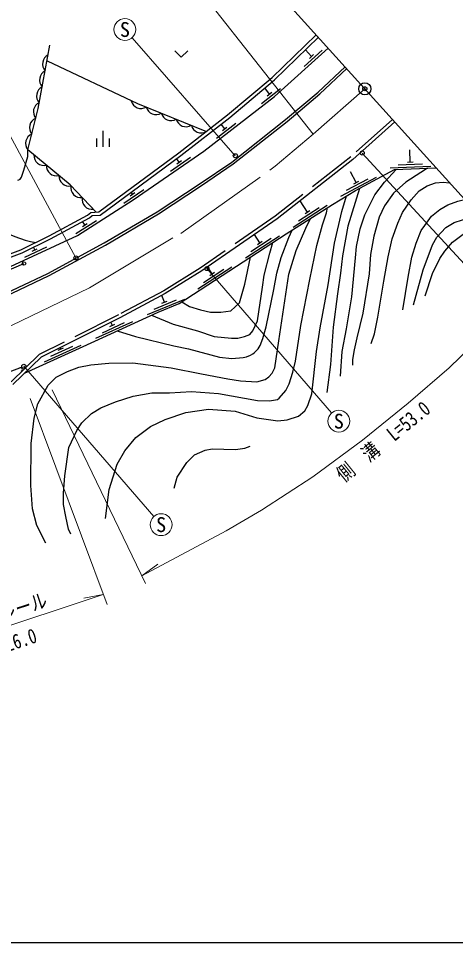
# Model space of a CAD drawing. Units: millimetres at full size, sheet at 1:1000; details may follow other scales. Extents: x 40000 to 680000, y 20000 to 380000.
# Drawn here: x 310132 to 364057, y 205000 to 318999 of the extents above; entities that cross this region are included whole.
import ezdxf
from ezdxf.enums import TextEntityAlignment as Align

# ---------------------------------------------------------------- set-up
doc = ezdxf.new("R2010")
doc.units = ezdxf.units.MM
doc.header["$LTSCALE"] = 1000
doc.header["$PDMODE"] = 32
doc.header["$PDSIZE"] = 500
doc.linetypes.add('CHAIN', pattern=[18.5, 12, -1.5, 3.5, -1.5])
doc.linetypes.add('DASHED', pattern=[7.5, 6, -1.5])
for name, color, linetype, lineweight in [('M-BGD', 7, 'Continuous', 25), ('M-BMK', 2, 'CHAIN', 13), ('M-BMK-OTRS', 5, 'Continuous', 25), ('M-BMK-SRVR', 3, 'Continuous', 25), ('M-STR-HTXT', 7, 'Continuous', 13), ('M-STR-STRC', 7, 'Continuous', 25), ('M-TTL-BAND', 7, 'Continuous', 25)]:
    doc.layers.add(name, color=color, linetype=linetype, lineweight=lineweight)
doc.layers.add('M-OTRS', color=6, linetype='Continuous')
doc.styles.add('ＭＳ ゴシック', font='')
doc.styles.get('ＭＳ ゴシック').set_extended_font_data('MS Gothic')

msp = doc.modelspace()

# ---------------------------------------------------------------- linework, layer by layer
at = {"layer": 'M-BGD'}
for p, q in [((345380, 313087), (347609, 315094)), ((346294, 314313), (345552, 315136)), ((313662, 313783), (324805, 308522)), ((346033, 314079), (346554, 314547)), ((340110, 308518), (342480, 310357)), ((341111, 309674), (340523, 310433)), ((340835, 309460), (341388, 309889)), ((324805, 308522), (333314, 305067)), ((334578, 304228), (336949, 306067)), ((335580, 305384), (335127, 305968)), ((335303, 305170), (335856, 305599)), ((320581, 303157), (320581, 305150)), ((319781, 303157), (319781, 304202)), ((321381, 303157), (321381, 304202)), ((358469, 301290), (358409, 302789)), ((328896, 300175), (331370, 301872)), ((329963, 301271), (329646, 301733)), ((329675, 301073), (330252, 301469)), ((356982, 300930), (359980, 301051)), ((358119, 301276), (358819, 301304)), ((351805, 298779), (351094, 300100)), ((355995, 300591), (360991, 300791)), ((349888, 297066), (354291, 299435)), ((350626, 297804), (353268, 299225)), ((351497, 298613), (352113, 298945)), ((323123, 296217), (325597, 297913)), ((324190, 297312), (324018, 297564)), ((323902, 297114), (324479, 297510)), ((345791, 295114), (344897, 296518)), ((344005, 293265), (348222, 295950)), ((344687, 294055), (347218, 295666)), ((345496, 294926), (346086, 295302)), ((317225, 292462), (319747, 294085)), ((318029, 293337), (318618, 293715)), ((318324, 293526), (318050, 293951)), ((338134, 289452), (342322, 292183)), ((338808, 290250), (341321, 291888)), ((339901, 291320), (339239, 292336)), ((310903, 289553), (313627, 290810)), ((312140, 290454), (311987, 290785)), ((339607, 291129), (340194, 291512)), ((311822, 290307), (312457, 290600)), ((332270, 285629), (336459, 288360)), ((332944, 286427), (335457, 288065)), ((334037, 287497), (333475, 288358)), ((333744, 287306), (334330, 287688)), ((326044, 282499), (330675, 284384)), ((326857, 283154), (329636, 284285)), ((328133, 283997), (327800, 284816)), ((327809, 283865), (328458, 284129)), ((319695, 279549), (324245, 281620)), ((320480, 280236), (323211, 281479)), ((321403, 280986), (322040, 281276)), ((321721, 281131), (321540, 281529)), ((313327, 276641), (317878, 278712)), ((314113, 277328), (316843, 278571)), ((315035, 278078), (315672, 278368)), ((315354, 278223), (315279, 278387)), ((285985, 267095), (310318, 275897))]:
    msp.add_line(p, q, dxfattribs=at)
for points in [[(267694, 279439), (273416, 280527), (283237, 283523), (291039, 285778), (292432, 285372), (299110, 286553), (304580, 288267), (310421, 290465), (313913, 292170), (318661, 294736), (319058, 295074), (320058, 295128), (329918, 302432), (335942, 307107), (341444, 311728), (346882, 316975)], [(265825, 276972), (267336, 278964), (273512, 280138), (283351, 283140), (291039, 285361), (292409, 284961), (299205, 286163), (304711, 287889), (310580, 290097), (314096, 291814), (318888, 294404), (319215, 294682), (320199, 294735), (330160, 302114), (336193, 306795), (341712, 311431), (347150, 316678)], [(306039, 286968), (309148, 288413), (317409, 292224), (324266, 296637), (333015, 302636), (341721, 309388), (348343, 315352)], [(319707, 295109), (316491, 298474), (311282, 302804), (312561, 307911), (314020, 315694)], [(329427, 315006), (330222, 314210), (331018, 315006)], [(233289, 270516), (237023, 270266), (242410, 270154), (250129, 270259), (258893, 270900), (266868, 271803), (270773, 272628), (280429, 274610), (289011, 277041), (296198, 279484), (303389, 282247), (306541, 283804), (313910, 287270), (320871, 291047), (327413, 294893), (332733, 298377), (336617, 301047), (343271, 306296), (347296, 309687), (350628, 312815)], [(233309, 270815), (237037, 270566), (242411, 270454), (250116, 270559), (258865, 271199), (266820, 272100), (270712, 272922), (280358, 274902), (288922, 277328), (296096, 279766), (303268, 282522), (306411, 284075), (313774, 287538), (320723, 291308), (327255, 295148), (332566, 298626), (336439, 301289), (343081, 306528), (347097, 309911), (350427, 313038)], [(356552, 306236), (351378, 301621), (342041, 294270), (332776, 287876), (328252, 285055), (322638, 282079), (312939, 277213), (309418, 273826)], [(310040, 299044), (310184, 299078), (310323, 299161), (310437, 299299), (310523, 299441), (310569, 299681), (310798, 300305), (311282, 301986), (311282, 302804)], [(310882, 275235), (318097, 278547), (327371, 282769), (329953, 283820), (343173, 292439), (348870, 296066), (351732, 297774), (356543, 300362), (361657, 300567)], [(349875, 274889), (350089, 277924), (350591, 280718), (351254, 284660), (351732, 289490), (351825, 290883), (352304, 293047), (352868, 294767), (354086, 297252), (355275, 298806), (356739, 300370)], [(360611, 300525), (359767, 299982), (357942, 298806), (356421, 297451), (355307, 295881), (354639, 294486), (353990, 292148), (353583, 289888), (353408, 287500), (352626, 282624), (351888, 279591), (351556, 278122), (351365, 276919), (351365, 276219)], [(353631, 278908), (354079, 280111), (354477, 282149), (355197, 286587), (355752, 289602), (356244, 291819), (356922, 293730), (357534, 295054), (358586, 296645), (359567, 297743), (360572, 298352), (361570, 298741), (362514, 298805), (363308, 298734)], [(352203, 298028), (350788, 293393), (350132, 289729), (349848, 287592), (349514, 285018), (348973, 280928), (348638, 276293), (348195, 272872)], [(320859, 257294), (321317, 260886), (322324, 264032), (323245, 265675), (324632, 267300), (326426, 268659), (328239, 269532), (330785, 270381), (333586, 270795), (336849, 270535), (339547, 269740), (342114, 269347), (343293, 269500), (344673, 269941), (345477, 270602), (345819, 271247), (346310, 272680), (346896, 277908), (347365, 280849), (348359, 286121), (349123, 291276), (350032, 295206), (350613, 297107)], [(357552, 283046), (358201, 287078), (358682, 289567), (359202, 291283), (359835, 292852), (360270, 293470), (361110, 294603), (362108, 295413), (363094, 296012), (364342, 296455), (365169, 296668)], [(316590, 255368), (316324, 256014), (315960, 257569), (315703, 259048), (315703, 260420), (315860, 262589), (316361, 266058), (317352, 268156), (317955, 269127), (319141, 270251), (320292, 270957), (322100, 271703), (324298, 272383), (326574, 272827), (328771, 272827), (331469, 272971), (334801, 272752), (339616, 271879), (341125, 271830), (342074, 271983), (342277, 272175), (343116, 273122), (343522, 273917), (343993, 275377), (344311, 276713), (344977, 281135), (346081, 286781), (346955, 291011), (347632, 293522), (348133, 295017), (348243, 295667)], [(313522, 254265), (312386, 256453), (311879, 258518), (311665, 261374), (311704, 266574), (312068, 269672), (312522, 271473), (313796, 273762), (314766, 274730), (316186, 275461), (317576, 275970), (319069, 276276), (321263, 276455), (324237, 276517), (328964, 275912), (332697, 275157), (335953, 274558), (337547, 274291), (339538, 274180), (340577, 274467), (341028, 274794), (341444, 275259), (341779, 275914), (342254, 279218), (343472, 287472), (344411, 290378), (345586, 293149), (346161, 294342)], [(358884, 283679), (360058, 287975), (361200, 291057), (361733, 292001), (362877, 293203), (363906, 293811), (364918, 294139), (366175, 294357), (367229, 294380)], [(301662, 287353), (302780, 290159), (303446, 291326), (304313, 292357), (304966, 292839), (305570, 293059), (306265, 293059), (306840, 293073), (307642, 292910), (309689, 292101), (310943, 291658), (311629, 291479), (312291, 291378)], [(360323, 284802), (361229, 287551), (362129, 289404), (362723, 290309), (363691, 291409), (364983, 292371), (366426, 293100), (367808, 293737)], [(322303, 280462), (324572, 279745), (329316, 278621), (331094, 278256), (334954, 277205), (336459, 277033), (337847, 277175), (338249, 277245), (338756, 277478), (339041, 277639), (339240, 277796), (339687, 278251), (339950, 278640), (340284, 279532), (340690, 280957), (341637, 285577), (342010, 287590), (342546, 289493), (343481, 291981), (343898, 292901)], [(326541, 282391), (329225, 281302), (332228, 280481), (334270, 279776), (336398, 279557), (337189, 279571), (338036, 279775), (338672, 280001), (339053, 280452), (339627, 281691), (340221, 285869), (340429, 287336), (341164, 290050), (341513, 291357)], [(330285, 284037), (331234, 283485), (332609, 283074), (333818, 282780), (335102, 282771), (336321, 282919), (337390, 283938), (338045, 286240), (338773, 289570)], [(270628, 275253), (282879, 278638), (292530, 281357), (300063, 284141), (310812, 288771)], [(329327, 261073), (329732, 262398), (330895, 264227), (331861, 265171), (333153, 265734), (334018, 265898), (336905, 265828), (338063, 265973), (338717, 266246)]]:
    msp.add_lwpolyline(points, dxfattribs=at)
at = {"layer": 'M-BGD', "linetype": 'DASHED'}
msp.add_lwpolyline([(356286, 306535), (351121, 301927), (341804, 294592), (332556, 288210), (328052, 285402), (322454, 282435), (312705, 277543), (309219, 274189)], dxfattribs=at)
at = {"layer": 'M-BGD'}
msp.add_circle((310812, 288771), 225, dxfattribs=at)
for centre, radius, start, end in [((314349, 313379), 1250, 116.24777, 222.50797), ((313981, 311413), 1250, 116.24777, 222.50797), ((313612, 309448), 1250, 116.24777, 222.50797), ((313224, 307473), 1250, 115.27097, 219.07418), ((325257, 309148), 1250, 194.76952, 301.02973), ((327110, 308396), 1250, 194.76952, 301.02973), ((312738, 305532), 1250, 112.81398, 219.07418), ((328963, 307643), 1250, 194.76952, 301.02973), ((330816, 306891), 1250, 194.76952, 301.02973), ((332669, 306138), 1250, 194.76952, 301.02973), ((312253, 303592), 1250, 112.81398, 219.07418), ((313285, 302115), 1250, 177.12917, 283.38938), ((314823, 300836), 1250, 177.12917, 283.38938), ((316361, 299576), 1250, 177.95112, 281.42725), ((317842, 298146), 1250, 170.57537, 276.83557), ((319224, 296700), 1250, 170.57537, 276.83557), ((310394, 275685), 225, 289.88536, 109.88536)]:
    msp.add_arc(centre, radius, start, end, dxfattribs=at)
at = {"layer": 'M-BMK'}
msp.add_lwpolyline([(66882, 290985), (83015, 287883), (105800, 283985), (132400, 280082), (165328, 275546), (198156, 271182), (218993, 268659), (235411, 267026), (241215, 266706), (254430, 266971), (264473, 268122), (274347, 269779), (286240, 272533), (298730, 276707), (308078, 280559), (318877, 285788), (330156, 292489), (341824, 300768), (346477, 304722), (352870, 310326)], dxfattribs=at)
at = {"layer": 'M-BMK-OTRS'}
msp.add_line((377684, 282770), (329038, 336789), dxfattribs=at)
at = {"layer": 'M-BMK-SRVR'}
msp.add_circle((352870, 310326), 750, dxfattribs=at)
at = {"layer": 'M-OTRS'}
msp.add_point((352870, 310326), dxfattribs=at)
at = {"layer": 'M-STR-HTXT'}
for p, q in [((346477, 304722), (325720, 331070)), ((336888, 302068), (324152, 316622)), ((317229, 289458), (306873, 308621)), ((352546, 302402), (366626, 287063)), ((333387, 288144), (348773, 270340)), ((310796, 276088), (326848, 257576)), ((325798, 249300), (314282, 273168)), ((321059, 246711), (311582, 272122)), ((325345, 250239), (327330, 251684)), ((320602, 247938), (318186, 247500))]:
    msp.add_line(p, q, dxfattribs=at)
for points in [[(374049, 286807), (369006, 281451), (363272, 275897), (358224, 271551), (352566, 266956), (346467, 262450), (340134, 258356), (335748, 255785), (325345, 250239)], [(295140, 239668), (305559, 242974), (320602, 247938)]]:
    msp.add_lwpolyline(points, dxfattribs=at)
for centre in [(323263, 317638), (349656, 269318), (327732, 256556)]:
    msp.add_circle(centre, 1350, dxfattribs=at)
at = {"layer": 'M-STR-STRC'}
for centre in [(336888, 302068), (352546, 302402), (317229, 289458), (333387, 288144), (310796, 276088)]:
    msp.add_circle(centre, 250, dxfattribs=at)
at = {"layer": 'M-TTL-BAND'}
msp.add_line((40000, 205000), (579000, 205000), dxfattribs=at)

# ---------------------------------------------------------------- texts
at = {"layer": 'M-STR-HTXT', "style": 'ＭＳ ゴシック'}
for p in [(323263, 317638), (349656, 269318), (327732, 256556)]:
    msp.add_text('S', height=1833, dxfattribs=at).set_placement(p, align=Align.MIDDLE_CENTER)
at = {"layer": 'M-STR-HTXT', "style": 'ＭＳ ゴシック', "width": 0.8}
for s, rotation, p in [('側\u3000溝\u3000L=53.0', 39.079, (356054, 265671)), ('ガードレール', 18.263, (308323, 244083)), ('L=26.0', 18.263, (309904, 240624))]:
    msp.add_text(s, height=1833, rotation=rotation, dxfattribs=at).set_placement(p, align=Align.BOTTOM_CENTER)

doc.saveas('drawing.dxf')
